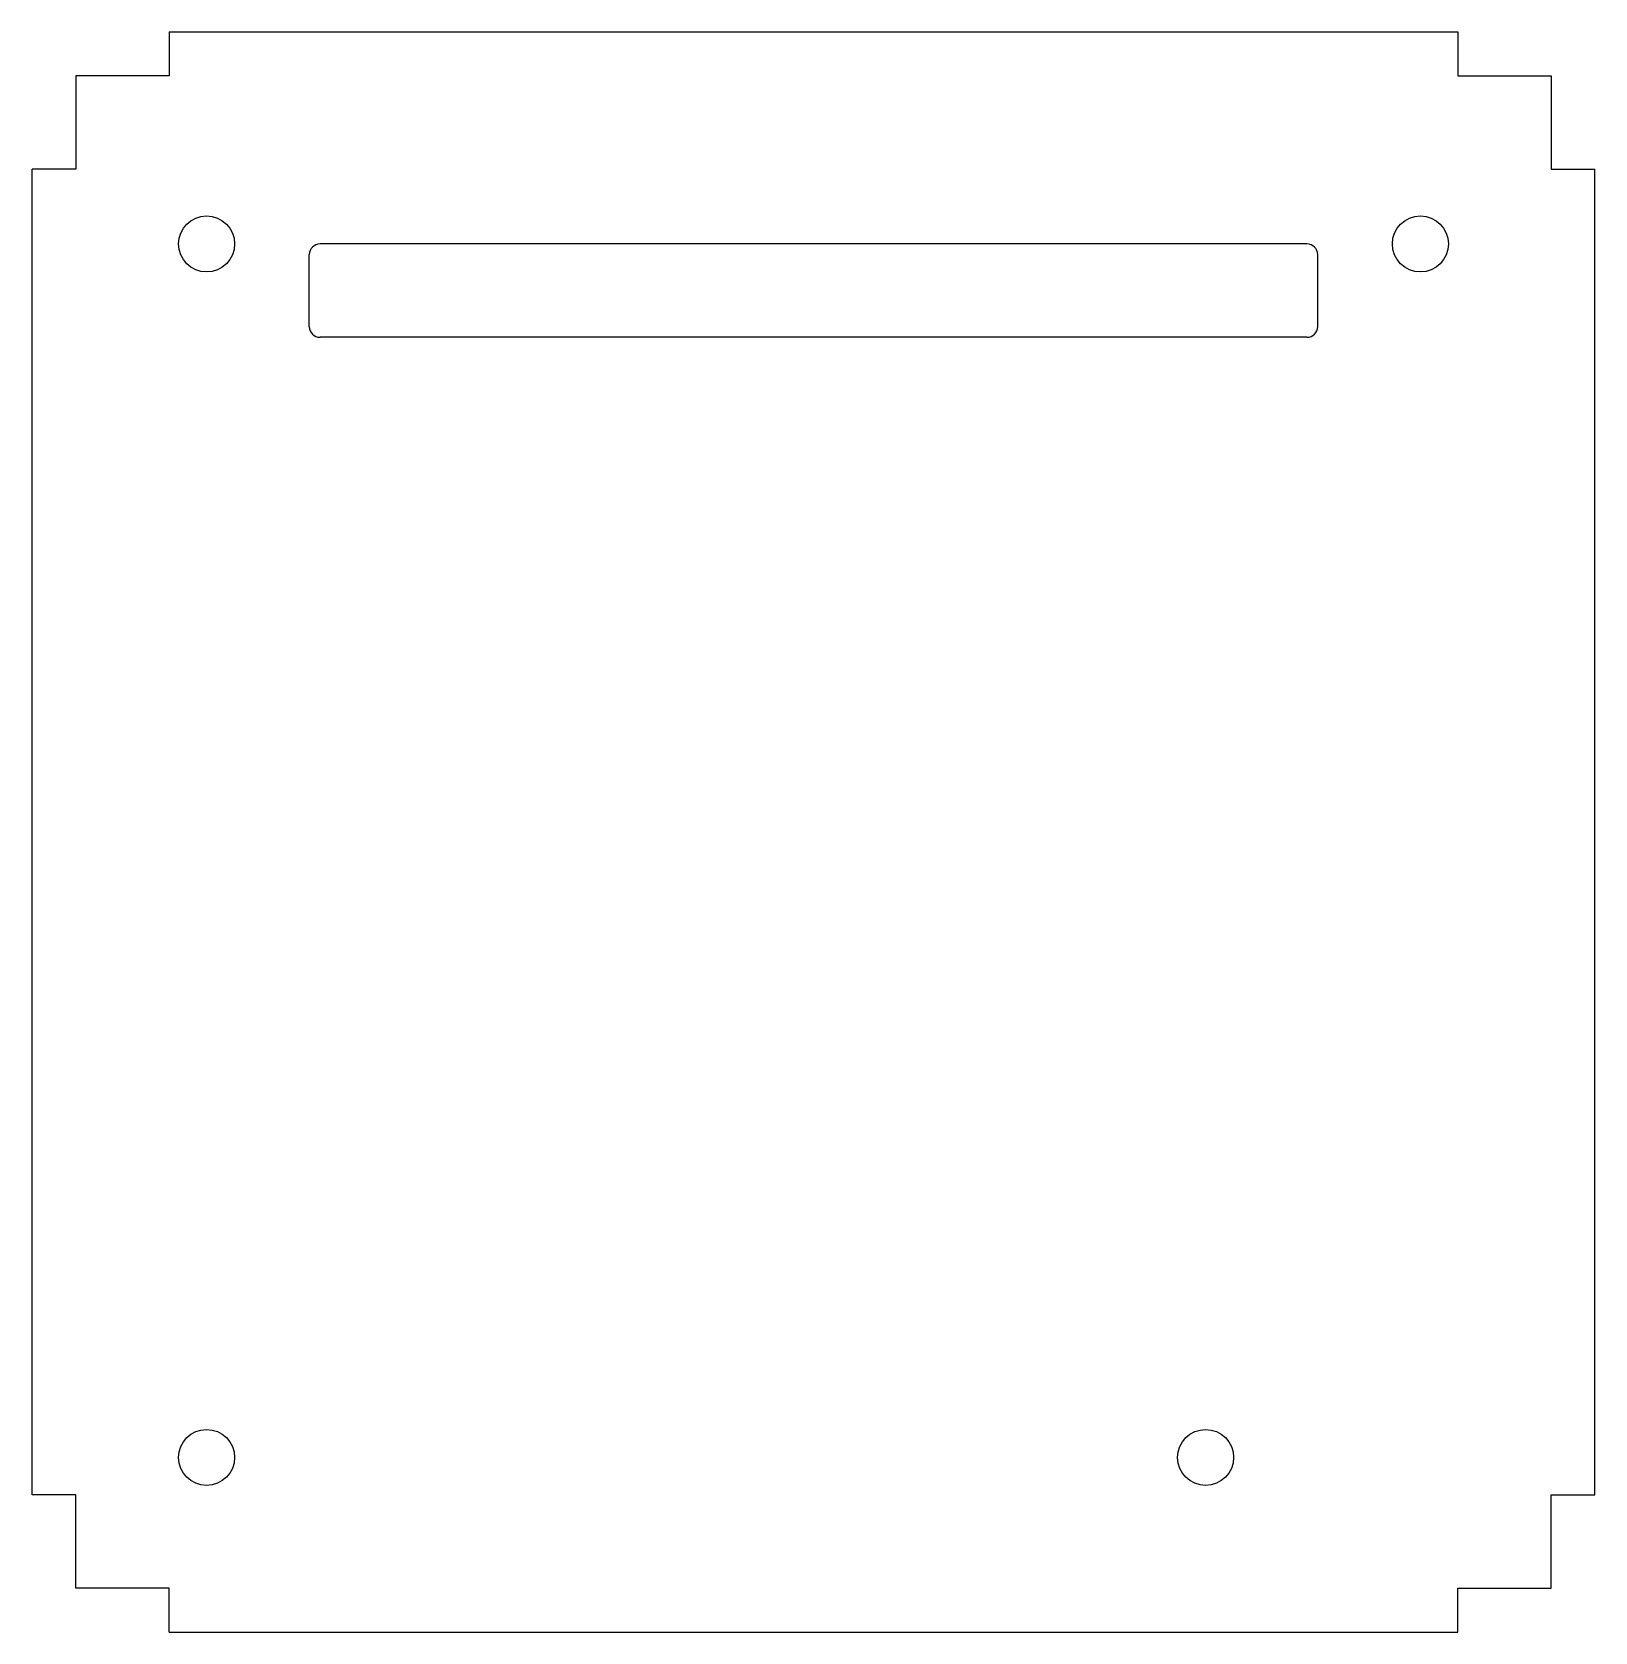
# Model space of a CAD drawing. Extents: x -41.8 to 41.8, y -41.9 to 43.9.
import ezdxf

# ---------------------------------------------------------------- set-up
doc = ezdxf.new("R2010")
doc.units = 0
doc.header["$MEASUREMENT"] = 0
doc.layers.add('VISIBLE', color=7, linetype='CONTINUOUS')

msp = doc.modelspace()

# ---------------------------------------------------------------- linework, layer by layer
at = {"layer": 'VISIBLE'}
for p, q in [((-34.5, 43.85), (34.5, 43.85)), ((-34.5, 43.85), (-34.5, 41.5)), ((34.5, 43.85), (34.5, 41.5)), ((-34.5, 41.5), (-39.5, 41.5)), ((-39.5, 41.5), (-39.5, 36.5)), ((34.5, 41.5), (39.5, 41.5)), ((39.5, 41.5), (39.5, 36.5)), ((-39.5, 36.5), (-41.85, 36.5)), ((-41.85, -34.5), (-41.85, 36.5)), ((39.5, 36.5), (41.85, 36.5)), ((41.85, -34.5), (41.85, 36.5)), ((-27, 28.075), (-27, 31.925)), ((26.425, 32.5), (-26.425, 32.5)), ((27, 28.075), (27, 31.925)), ((26.425, 27.5), (-26.425, 27.5)), ((-39.5, -34.5), (-41.85, -34.5)), ((-39.5, -39.5), (-39.5, -34.5)), ((39.5, -39.5), (39.5, -34.5)), ((39.5, -34.5), (41.85, -34.5)), ((-34.5, -39.5), (-39.5, -39.5)), ((-34.5, -41.85), (-34.5, -39.5)), ((34.5, -41.85), (34.5, -39.5)), ((34.5, -39.5), (39.5, -39.5)), ((-34.5, -41.85), (34.5, -41.85))]:
    msp.add_line(p, q, dxfattribs=at)
for centre in [(-32.5, 32.5), (32.5, 32.5), (-32.5, -32.5), (21, -32.5)]:
    msp.add_circle(centre, 1.5, dxfattribs=at)
for centre, start, end in [((-26.425, 31.925), 90, 180), ((26.425, 31.925), 0, 90), ((-26.425, 28.075), 180, 270), ((26.425, 28.075), 270, 0)]:
    msp.add_arc(centre, 0.575, start, end, dxfattribs=at)

doc.saveas('drawing.dxf')
